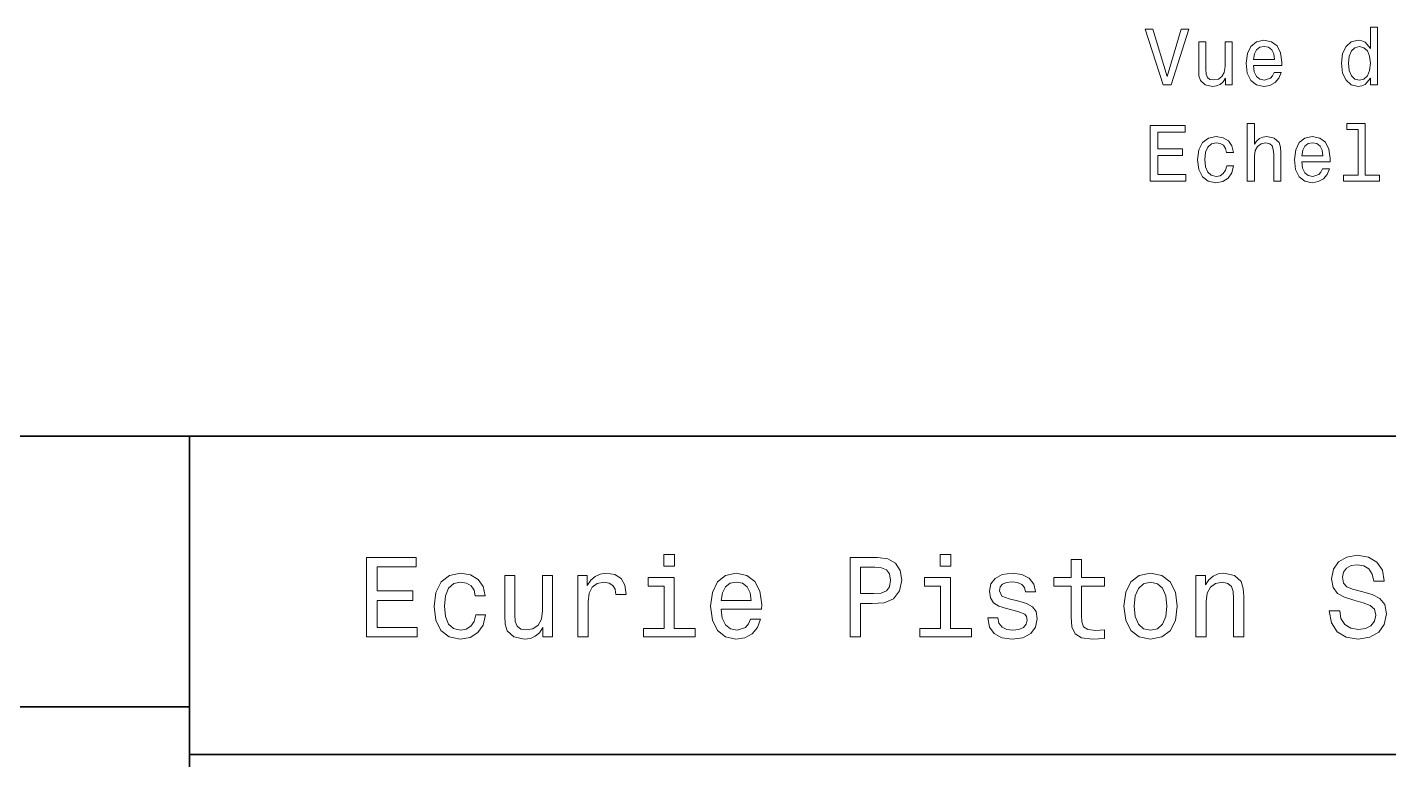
# Model space of a CAD drawing. Extents: x 0 to 296, y 0 to 210.
# Drawn here: x 151.8 to 237.3, y 49.7 to 95.7 of the extents above; entities that cross this region are included whole.
import ezdxf

# ---------------------------------------------------------------- set-up
doc = ezdxf.new("R2010")
doc.units = 0

msp = doc.modelspace()

# ---------------------------------------------------------------- linework, layer by layer
at = {"color": 7, "lineweight": 35}
for p, q in [((97, 70), (287, 70)), ((162, 10), (162, 70)), ((97, 53), (162, 53)), ((162, 50), (287, 50))]:
    msp.add_line(p, q, dxfattribs=at)
at = {"color": 7, "lineweight": 13}
for points in [[(224.25235, 95.554955), (223.374817, 92.574409), (222.472092, 95.554955), (221.992981, 95.554955), (223.122665, 92.049911), (223.626984, 92.049911), (224.731445, 95.554955)], [(236.139236, 92.468498), (236.139236, 92.049911), (236.583038, 92.049911), (236.583038, 95.670952), (236.144272, 95.670952), (236.144272, 94.344582), (235.806381, 94.727867), (235.599609, 94.818642), (235.362579, 94.853943), (234.933899, 94.753082), (234.601044, 94.470657), (234.384186, 94.016769), (234.308548, 93.40654), (234.384186, 92.79631), (234.601044, 92.337372), (234.933899, 92.049911), (235.362579, 91.954094), (235.599609, 91.989395), (235.811417, 92.08017)], [(227.454788, 94.758125), (227.010986, 94.758125), (227.010986, 93.194725), (226.960556, 92.831612), (226.814301, 92.569366), (226.587357, 92.407982), (226.28981, 92.357552), (226.05278, 92.397896), (225.901474, 92.518929), (225.81575, 92.7257), (225.795578, 93.018211), (225.795578, 94.758125), (225.351776, 94.758125), (225.351776, 92.977867), (225.366898, 92.619797), (225.462723, 92.322243), (225.755234, 92.049911), (226.224243, 91.954094), (226.47641, 91.989395), (226.693268, 92.08017), (226.879868, 92.236511), (227.031158, 92.463455), (227.031158, 92.049911), (227.454788, 92.049911)], [(228.791245, 93.275414), (230.566467, 93.275414), (230.571503, 93.482185), (230.490814, 94.062157), (230.268921, 94.49588), (229.915894, 94.758125), (229.446869, 94.853943), (228.98793, 94.753082), (228.634903, 94.470657), (228.407959, 94.011726), (228.327271, 93.40654), (228.402924, 92.786224), (228.629868, 92.332329), (228.977844, 92.049911), (229.431732, 91.954094), (229.825104, 92.019653), (230.147873, 92.191124), (230.384903, 92.463455), (230.521072, 92.826569), (230.082321, 92.826569), (229.991531, 92.62484), (229.860413, 92.473541), (229.487213, 92.352509), (229.199753, 92.407982), (228.982895, 92.584496), (228.841675, 92.871956), (228.791245, 93.260284)], [(228.791245, 93.648613), (228.846725, 93.996597), (228.982895, 94.253799), (229.189667, 94.410141), (229.462006, 94.465614), (229.729294, 94.410141), (229.936066, 94.253799), (230.062149, 93.996597), (230.107529, 93.648613)], [(235.438217, 94.455528), (235.730728, 94.384926), (235.952637, 94.18824), (236.083755, 93.860428), (236.134186, 93.40654), (236.083755, 92.947609), (235.952637, 92.619797), (235.730728, 92.418068), (235.438217, 92.352509), (235.160843, 92.418068), (234.949036, 92.619797), (234.807816, 92.952652), (234.762436, 93.40654), (234.807816, 93.855385), (234.949036, 94.183197), (235.160843, 94.384926)], [(222.31575, 86.003082), (224.53476, 86.003082), (224.53476, 86.426712), (222.779724, 86.426712), (222.779724, 87.61187), (224.343124, 87.61187), (224.343124, 88.030457), (222.779724, 88.030457), (222.779724, 89.079453), (224.494415, 89.079453), (224.494415, 89.503082), (222.31575, 89.503082)], [(228.402924, 86.003082), (228.846725, 86.003082), (228.846725, 87.566483), (228.89212, 87.924553), (229.038361, 88.186798), (229.26532, 88.348183), (229.567902, 88.408699), (229.809982, 88.358269), (229.961273, 88.222099), (230.036926, 87.995155), (230.062149, 87.692566), (230.062149, 86.003082), (230.505951, 86.003082), (230.505951, 87.78334), (230.485779, 88.141411), (230.394989, 88.438965), (230.097443, 88.711296), (229.633469, 88.807114), (229.381302, 88.771812), (229.164444, 88.675995), (228.982895, 88.524696), (228.846725, 88.317924), (228.846725, 89.624123), (228.402924, 89.624123)], [(235.357529, 89.250923), (235.357529, 86.376282), (234.444702, 86.376282), (234.444702, 86.003082), (236.709122, 86.003082), (236.709122, 86.376282), (235.801331, 86.376282), (235.801331, 89.624123), (234.66156, 89.624123), (234.66156, 89.250923)], [(227.091675, 87.813599), (227.530441, 87.813599), (227.439667, 88.217056), (227.222809, 88.534782), (226.884903, 88.731468), (226.446152, 88.807114), (225.962006, 88.706253), (225.593842, 88.423828), (225.361862, 87.964897), (225.281158, 87.349625), (225.356812, 86.739395), (225.583755, 86.2855), (225.941833, 86.003082), (226.431015, 85.907265), (226.864731, 85.98291), (227.202637, 86.194725), (227.434616, 86.52758), (227.535492, 86.971382), (227.111862, 86.971382), (227.036209, 86.688965), (226.894989, 86.477142), (226.693268, 86.346024), (226.446152, 86.305679), (226.138519, 86.371239), (225.916611, 86.572968), (225.780441, 86.90078), (225.735046, 87.364754), (225.780441, 87.818642), (225.921646, 88.146454), (226.148605, 88.348183), (226.446152, 88.418785), (226.708389, 88.373398), (226.90509, 88.257408), (227.036209, 88.065765)], [(231.827271, 87.228584), (233.602493, 87.228584), (233.607529, 87.435356), (233.52684, 88.015327), (233.304932, 88.449051), (232.95192, 88.711296), (232.482895, 88.807114), (232.023956, 88.706253), (231.670929, 88.423828), (231.443985, 87.964897), (231.363297, 87.359711), (231.43895, 86.739395), (231.665894, 86.2855), (232.01387, 86.003082), (232.467758, 85.907265), (232.86113, 85.972824), (233.183899, 86.144295), (233.420929, 86.416626), (233.557098, 86.779739), (233.118347, 86.779739), (233.027557, 86.578011), (232.896439, 86.426712), (232.523239, 86.305679), (232.235779, 86.361153), (232.018921, 86.537666), (231.877701, 86.825127), (231.827271, 87.213455)], [(231.827271, 87.601784), (231.882751, 87.949768), (232.018921, 88.20697), (232.225693, 88.363312), (232.498016, 88.418785), (232.76532, 88.363312), (232.972092, 88.20697), (233.09816, 87.949768), (233.143555, 87.601784)], [(192.439484, 62.554031), (191.769455, 62.554031), (191.769455, 61.833572), (192.439484, 61.833572)], [(209.788177, 62.554031), (209.118149, 62.554031), (209.118149, 61.833572), (209.788177, 61.833572)], [(234.20462, 59.030979), (233.548996, 59.030979), (233.693085, 58.267288), (234.053314, 57.70533), (234.608078, 57.366714), (235.357361, 57.244236), (236.099426, 57.359509), (236.654175, 57.67651), (237.007202, 58.17363), (237.136902, 58.82925), (237.028824, 59.420029), (236.726227, 59.801872), (236.236313, 60.054031), (235.580704, 60.241352), (235.018738, 60.378242), (234.651306, 60.536743), (234.442368, 60.767288), (234.377533, 61.127522), (234.442368, 61.451729), (234.629684, 61.696686), (234.917877, 61.862389), (235.314133, 61.920029), (235.71759, 61.84798), (236.034592, 61.653458), (236.24353, 61.32925), (236.344391, 60.889767), (237, 60.889767), (237, 60.904179), (236.884735, 61.581409), (236.546112, 62.085732), (236.01297, 62.402737), (235.292511, 62.510807), (234.644104, 62.402737), (234.139771, 62.100143), (233.815567, 61.631844), (233.700287, 61.026657), (233.793961, 60.486309), (234.067734, 60.118874), (234.5, 59.873917), (235.09079, 59.6866), (235.674362, 59.520893), (236.113831, 59.362389), (236.380402, 59.131844), (236.47406, 58.757202), (236.387619, 58.375359), (236.164276, 58.087173), (235.825653, 57.907059), (235.386169, 57.849422), (234.896255, 57.928673), (234.521622, 58.159222), (234.283875, 58.533859)], [(173.109512, 57.381123), (176.279541, 57.381123), (176.279541, 57.986309), (173.772339, 57.986309), (173.772339, 59.679394), (176.005768, 59.679394), (176.005768, 60.277374), (173.772339, 60.277374), (173.772339, 61.775936), (176.221893, 61.775936), (176.221893, 62.381123), (173.109512, 62.381123)], [(203.462524, 57.381123), (204.125351, 57.381123), (204.125351, 59.492073), (204.860229, 59.492073), (205.602295, 59.528095), (206.193085, 59.780258), (206.574921, 60.270172), (206.704605, 60.940201), (206.603745, 61.559795), (206.315552, 62.013687), (205.840057, 62.287464), (205.191635, 62.381123), (203.462524, 62.381123)], [(205.01152, 61.76873), (205.443802, 61.725502), (205.760803, 61.588615), (205.94812, 61.336452), (206.01297, 60.940201), (205.940918, 60.522331), (205.746399, 60.270172), (205.414978, 60.140488), (204.96109, 60.104465), (204.125351, 60.104465), (204.125351, 61.76873)], [(217.353027, 60.579971), (217.353027, 58.64193), (217.396255, 58.015129), (217.597992, 57.582851), (218.001434, 57.330688), (218.685883, 57.244236), (219.43515, 57.280258), (219.43515, 57.827808), (218.887604, 57.78458), (218.390488, 57.842216), (218.123917, 58.022331), (218.008652, 58.324928), (217.98703, 58.75), (217.98703, 60.579971), (219.43515, 60.579971), (219.43515, 61.120316), (217.98703, 61.120316), (217.98703, 62.251438), (217.353027, 62.251438), (217.353027, 61.120316), (216.257935, 61.120316), (216.257935, 60.579971)], [(179.932281, 59.967579), (180.559082, 59.967579), (180.429398, 60.543945), (180.119598, 60.997837), (179.636887, 61.278816), (179.010086, 61.386887), (178.318436, 61.242794), (177.792511, 60.839336), (177.46109, 60.183716), (177.345825, 59.304752), (177.453888, 58.432995), (177.778091, 57.78458), (178.289627, 57.381123), (178.988464, 57.244236), (179.608063, 57.352303), (180.090775, 57.6549), (180.42218, 58.130402), (180.566284, 58.764408), (179.96109, 58.764408), (179.853027, 58.36095), (179.651291, 58.058357), (179.363113, 57.871037), (179.010086, 57.8134), (178.570602, 57.907059), (178.253601, 58.195244), (178.059082, 58.663544), (177.994232, 59.326366), (178.059082, 59.974781), (178.260803, 60.443081), (178.585007, 60.731266), (179.010086, 60.83213), (179.38472, 60.767288), (179.66571, 60.601585), (179.853027, 60.327808)], [(184.788177, 61.25), (184.154175, 61.25), (184.154175, 59.016571), (184.082123, 58.497837), (183.873199, 58.123196), (183.548996, 57.892651), (183.123917, 57.820602), (182.785294, 57.878242), (182.569168, 58.051151), (182.446686, 58.346542), (182.417862, 58.764408), (182.417862, 61.25), (181.783859, 61.25), (181.783859, 58.706772), (181.805481, 58.195244), (181.942368, 57.770172), (182.360229, 57.381123), (183.030258, 57.244236), (183.390488, 57.294666), (183.700287, 57.424351), (183.966858, 57.647694), (184.182999, 57.971901), (184.182999, 57.381123), (184.788177, 57.381123)], [(186.380402, 57.381123), (187.014404, 57.381123), (187.014404, 59.592937), (187.079254, 60.12608), (187.273773, 60.507923), (187.590775, 60.738472), (188.015854, 60.817722), (188.332855, 60.767288), (188.570602, 60.623199), (188.714691, 60.378242), (188.765121, 60.046829), (189.406342, 60.046829), (189.319885, 60.630402), (189.082123, 61.048271), (188.685883, 61.30043), (188.145538, 61.386887), (187.778091, 61.32925), (187.46109, 61.185158), (187.180115, 60.940201), (186.956772, 60.608788), (186.956772, 61.25), (186.380402, 61.25)], [(192.417862, 57.914265), (192.417862, 61.120316), (190.789627, 61.120316), (190.789627, 60.579971), (191.783859, 60.579971), (191.783859, 57.914265), (190.48703, 57.914265), (190.48703, 57.381123), (193.729111, 57.381123), (193.729111, 57.914265)], [(195.37175, 59.131844), (197.907776, 59.131844), (197.914978, 59.427231), (197.799713, 60.255764), (197.482712, 60.875359), (196.978378, 61.25), (196.30835, 61.386887), (195.65274, 61.242794), (195.148407, 60.839336), (194.824203, 60.183716), (194.708923, 59.319164), (194.817001, 58.432995), (195.141205, 57.78458), (195.638321, 57.381123), (196.286743, 57.244236), (196.848694, 57.337894), (197.309799, 57.582851), (197.648407, 57.971901), (197.842941, 58.490631), (197.216141, 58.490631), (197.086456, 58.20245), (196.899139, 57.986309), (196.365997, 57.8134), (195.955322, 57.892651), (195.645538, 58.14481), (195.443802, 58.555473), (195.37175, 59.110229)], [(195.37175, 59.664986), (195.451004, 60.162102), (195.645538, 60.529537), (195.940918, 60.75288), (196.329971, 60.83213), (196.711807, 60.75288), (197.007202, 60.529537), (197.187317, 60.162102), (197.252167, 59.664986)], [(209.766571, 57.914265), (209.766571, 61.120316), (208.138321, 61.120316), (208.138321, 60.579971), (209.132568, 60.579971), (209.132568, 57.914265), (207.835724, 57.914265), (207.835724, 57.381123), (211.077805, 57.381123), (211.077805, 57.914265)], [(214.060516, 59.636166), (213.44812, 59.780258), (212.994232, 59.945965), (212.842941, 60.28458), (212.886169, 60.522331), (213.03746, 60.695244), (213.282425, 60.803314), (213.635437, 60.846542), (213.97406, 60.803314), (214.240631, 60.67363), (214.413544, 60.479107), (214.485596, 60.219738), (215.105194, 60.219738), (215.105194, 60.23415), (214.997116, 60.70245), (214.701721, 61.069885), (214.240631, 61.30043), (213.635437, 61.386887), (213.023056, 61.30043), (212.57637, 61.062679), (212.29538, 60.709652), (212.208939, 60.262966), (212.273773, 59.830688), (212.475494, 59.528095), (212.806915, 59.311958), (213.289627, 59.16066), (213.995682, 58.987751), (214.427948, 58.807636), (214.543228, 58.663544), (214.586456, 58.447407), (214.521606, 58.180836), (214.348694, 57.979107), (214.067719, 57.849422), (213.693085, 57.806194), (213.296829, 57.849422), (213.008636, 58.000721), (212.814117, 58.245674), (212.734863, 58.584293), (212.122482, 58.584293), (212.223343, 58.007923), (212.518738, 57.590057), (212.98703, 57.337894), (213.635437, 57.244236), (214.312683, 57.337894), (214.809799, 57.590057), (215.112396, 57.993515), (215.220459, 58.519451), (215.141205, 58.973343), (214.917862, 59.283138), (214.55043, 59.484871)], [(220.65274, 59.311958), (220.768005, 58.432995), (221.099426, 57.78458), (221.625366, 57.381123), (222.331421, 57.244236), (223.030258, 57.381123), (223.556198, 57.777374), (223.887604, 58.425793), (224.010086, 59.311958), (223.887604, 60.190922), (223.556198, 60.846542), (223.030258, 61.242794), (222.331421, 61.386887), (221.625366, 61.242794), (221.099426, 60.839336), (220.768005, 60.190922)], [(221.301147, 59.319164), (221.365997, 59.967579), (221.567719, 60.435879), (221.891937, 60.72406), (222.331421, 60.824928), (222.763687, 60.72406), (223.087891, 60.443081), (223.289627, 59.967579), (223.361679, 59.319164), (223.289627, 58.663544), (223.087891, 58.188038), (222.763687, 57.899853), (222.331421, 57.806194), (221.891937, 57.899853), (221.567719, 58.188038), (221.365997, 58.663544)], [(225.177246, 57.381123), (225.811249, 57.381123), (225.811249, 59.614552), (225.876083, 60.12608), (226.085022, 60.500717), (226.409225, 60.731266), (226.841507, 60.817722), (227.187317, 60.745674), (227.403458, 60.551151), (227.511536, 60.226944), (227.547546, 59.794666), (227.547546, 57.381123), (228.181564, 57.381123), (228.181564, 59.924351), (228.15274, 60.435879), (228.023056, 60.86095), (227.597992, 61.25), (226.935165, 61.386887), (226.567719, 61.336452), (226.257935, 61.199566), (225.991364, 60.969017), (225.782425, 60.659222), (225.782425, 61.25), (225.177246, 61.25)]]:
    msp.add_lwpolyline(points, close=True, dxfattribs=at)

doc.saveas('drawing.dxf')
